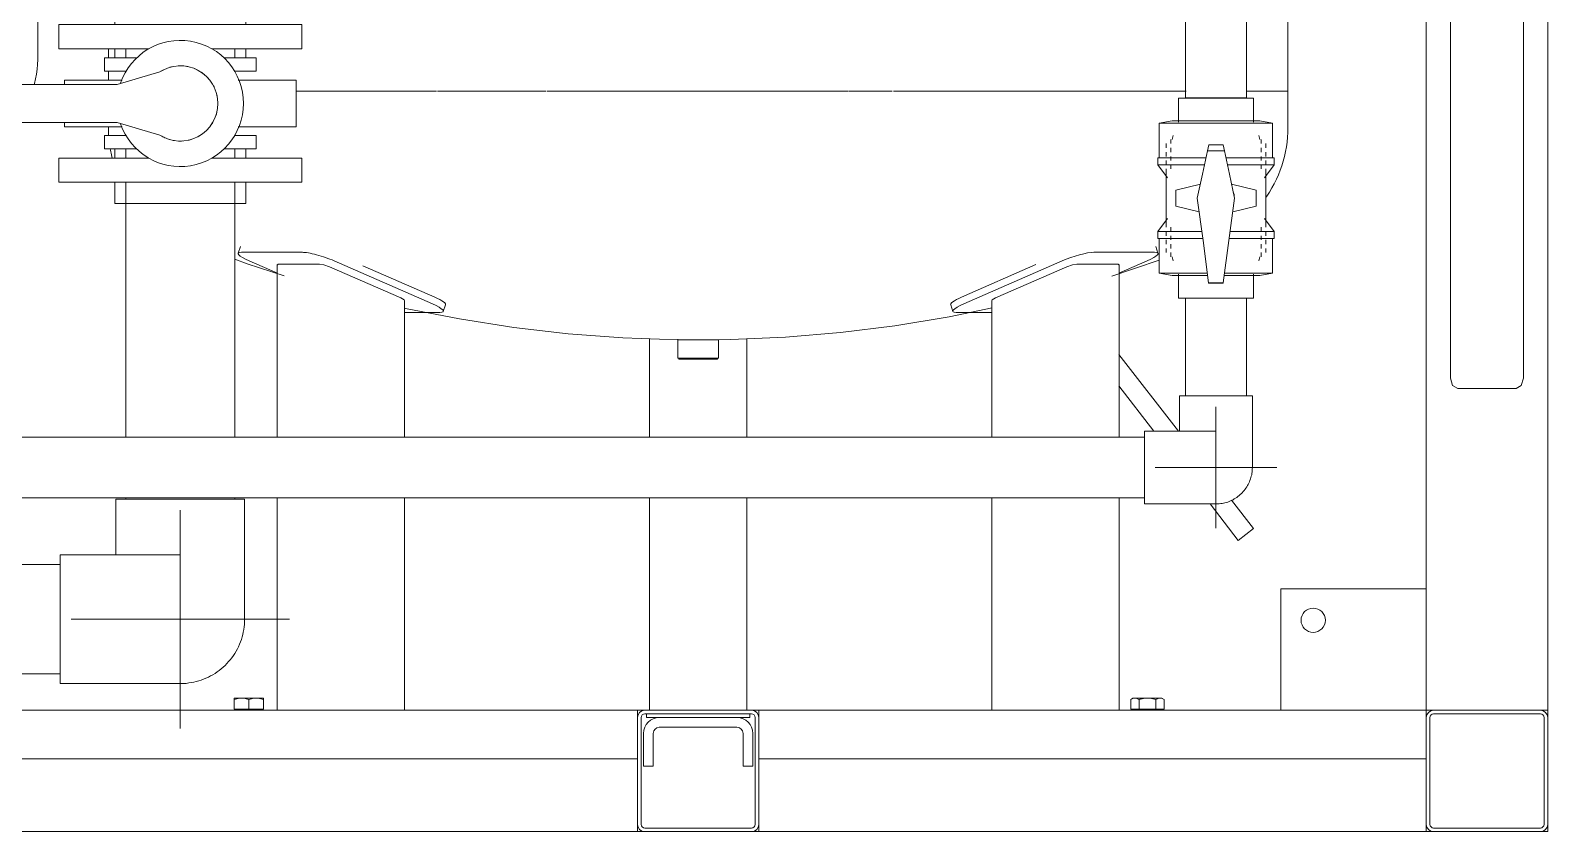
# Model space of a CAD drawing. Header units: millimetres. Extents: x -3824 to 3958, y -576 to 3647.
# Drawn here: x 2383 to 3633, y 0 to 660 of the extents above; entities that cross this region are included whole.
import ezdxf

# ---------------------------------------------------------------- set-up
doc = ezdxf.new("R2010")
doc.units = ezdxf.units.MM
for name, color, linetype, lineweight in [('A_--------_E-', 8, 'Continuous', 9), ('M-_EQPT----_E', 7, 'Continuous', 9), ('M-_WATR----_E', 5, 'Continuous', 9), ('S-_STRL----_A', 7, 'Continuous', 9)]:
    doc.layers.add(name, color=color, linetype=linetype, lineweight=lineweight)

# ---------------------------------------------------------------- blocks, each defined once
blk = doc.blocks.new('PNS-0100 MAIN FRAME - ASY PNS-0100 MAIN FRAME_iam-651195-Разрез 2')
at = {"layer": 'A_--------_E-'}
for p, q in [((3533.2, 2850), (3533.2, 100)), ((3633.2, 100), (3633.2, 2850)), ((3553.2, 2195.7), (3553.2, 373.6)), ((3613.2, 373.6), (3613.2, 2195.7)), ((3328.9, 330), (3279.9, 393.2)), ((3279.9, 367.2), (3308.6, 330)), ((3559.2, 365.1), (3607.2, 365.1)), ((3355, 270.1), (3378.3, 240)), ((3390.9, 249.8), (3372.8, 273.2)), ((3390.9, 249.8), (3378.3, 240)), ((3413.2, 200), (3533.2, 200)), ((3413.2, 100), (3413.2, 200)), ((2883.2, 100), (2374.3, 100)), ((2889.2, 100), (2883.2, 100)), ((2883.2, 96), (2883.2, 100)), ((2883.2, 96), (2883.2, 94)), ((2983.2, 100), (2977.2, 100)), ((3533.2, 100), (2983.2, 100)), ((2983.2, 96), (2983.2, 100)), ((2983.2, 96), (2983.2, 94)), ((3539.2, 100), (3533.2, 100)), ((3533.2, 100), (3539.2, 100)), ((3533.2, 96), (3533.2, 100)), ((3533.2, 96), (3533.2, 94)), ((3633.2, 100), (3627.2, 100)), ((3627.2, 100), (3633.2, 100)), ((3633.2, 100), (3633.2, 94)), ((2374.3, 60), (2883.2, 60)), ((2983.2, 60), (3533.2, 60)), ((1833.2, 0), (2883.2, 0)), ((2883.2, 0), (2883.2, 6)), ((2883.2, 0), (2889.2, 0)), ((2977.2, 0), (2983.2, 0)), ((2983.2, 0), (2983.2, 6)), ((2983.2, 0), (3533.2, 0)), ((3533.2, 0), (3533.2, 6)), ((3533.2, 0), (3539.2, 0)), ((3627.2, 0), (3633.2, 0)), ((3633.2, 6), (3633.2, 0))]:
    blk.add_line(p, q, dxfattribs=at)
at = {"layer": 'A_--------_E-', "flags": 128}
for points in [[(3553.2, 373.6), (3554.9, 367.6), (3559.2, 365.1)], [(3607.2, 365.1), (3611.4, 367.6), (3613.2, 373.6)]]:
    blk.add_lwpolyline(points, dxfattribs=at)
at = {"layer": 'A_--------_E-'}
for start, end in [(0, 180), (180, 0)]:
    blk.add_arc((3440, 174.2), 10, start, end, dxfattribs=at)
at = {"layer": 'S-_STRL----_A'}
for p, q in [((2883.2, 94), (2883.2, 6)), ((2886.2, 94), (2886.2, 6)), ((2889.2, 100), (2977.2, 100)), ((2889.2, 97), (2977.2, 97)), ((2980.2, 94), (2980.2, 6)), ((2983.2, 94), (2983.2, 6)), ((3533.2, 6), (3533.2, 94)), ((3536.2, 6), (3536.2, 94)), ((3539.2, 100), (3627.2, 100)), ((3627.2, 97), (3539.2, 97)), ((3630.2, 6), (3630.2, 94)), ((3633.2, 6), (3633.2, 94)), ((2889.2, 3), (2977.2, 3)), ((2977.2, 0), (2889.2, 0)), ((3627.2, 3), (3539.2, 3)), ((3627.2, 0), (3539.2, 0))]:
    blk.add_line(p, q, dxfattribs=at)
for centre, radius, start, end in [((2889.2, 94), 6, 90, 180), ((2889.2, 94), 3, 90, 180), ((2977.2, 94), 6, 0, 90), ((2977.2, 94), 3, 0, 90), ((3539.2, 94), 6, 90, 180), ((3539.2, 94), 3, 90, 180), ((3627.2, 94), 6, 360, 90), ((3627.2, 94), 3, 360, 90), ((2889.2, 6), 6, 180, 270), ((2889.2, 6), 3, 180, 270), ((2977.2, 6), 3, 270, 360), ((2977.2, 6), 6, 270, 0), ((3539.2, 6), 6, 180, 270), ((3539.2, 6), 3, 180, 270), ((3627.2, 6), 3, 270, 0), ((3627.2, 6), 6, 270, 360)]:
    blk.add_arc(centre, radius, start, end, dxfattribs=at)
blk = doc.blocks.new('PNS-0100 MAIN FRAME - Standard-550811-Разрез 2')
blk.add_blockref('PNS-0100 MAIN FRAME - ASY PNS-0100 MAIN FRAME_iam-651195-Разрез 2', (0, 0))
blk = doc.blocks.new('PNS-Filter column D1000 _Right side_ - ASY PNS-Filter column D1000_iam-893095-Разрез 2')
at = {"layer": 'A_--------_E-'}
for p, q in [((3419.2, 610.1), (3419.2, 1476.1)), ((2447.2, 645), (2447.2, 637.5)), ((2447.2, 637.5), (2447.2, 645)), ((2447.2, 626.5), (2447.2, 619.3)), ((2447.2, 619.3), (2447.2, 626.5)), ((2605.2, 610.1), (2601.8, 610.1)), ((2605.2, 610.1), (2621.4, 610.1)), ((2635.7, 610.1), (2621.4, 610.1)), ((2635.7, 610.1), (2652, 610.1)), ((2667.3, 610.1), (2652, 610.1)), ((2667.3, 610.1), (2684.4, 610.1)), ((2700.5, 610.1), (2684.4, 610.1)), ((2699.7, 610.1), (2717.7, 610.1)), ((2735.2, 610.1), (2718.3, 610.1)), ((2735.1, 610.1), (2753.7, 610.1)), ((2769.9, 610.1), (2753.7, 610.1)), ((2769.9, 610.1), (2790.2, 610.1)), ((2808, 610.1), (2790.1, 610.1)), ((2808.8, 610.1), (2827.5, 610.1)), ((2845.8, 610.1), (2827.5, 610.1)), ((2845.4, 610.1), (2865.6, 610.1)), ((2884, 610.1), (2865.6, 610.1)), ((2884, 610.1), (2904.1, 610.1)), ((2922.6, 610.1), (2904, 610.1)), ((2922.6, 610.1), (2932.3, 610.1)), ((2932.3, 610.1), (2942.6, 610.1)), ((2961.3, 610.1), (2942.7, 610.1)), ((2961.4, 610.1), (2981.8, 610.1)), ((2999.8, 610.1), (2981.3, 610.1)), ((2999.8, 610.1), (3020.6, 610.1)), ((3037.8, 610.1), (3019.6, 610.1)), ((3037.8, 610.1), (3056.8, 610.1)), ((3075.2, 610.1), (3057.4, 610.1)), ((3075.2, 610.1), (3093.1, 610.1)), ((3111.7, 610.1), (3094.3, 610.1)), ((3111.7, 610.1), (3130.3, 610.1)), ((3147.1, 610.1), (3130.3, 610.1)), ((3147.1, 610.1), (3166.1, 610.1)), ((3181.1, 610.1), (3165, 610.1)), ((3181.1, 610.1), (3198.3, 610.1)), ((3213.5, 610.1), (3198.3, 610.1)), ((3213.5, 610.1), (3229.9, 610.1)), ((3244.2, 610.1), (3229.9, 610.1)), ((3244.2, 610.1), (3259.6, 610.1)), ((3272.9, 610.1), (3259.6, 610.1)), ((3272.9, 610.1), (3287.2, 610.1)), ((3299.4, 610.1), (3287.2, 610.1)), ((3299.4, 610.1), (3312.6, 610.1)), ((3323.7, 610.1), (3312.6, 610.1)), ((3323.7, 610.1), (3335.2, 610.1)), ((3385.1, 610.1), (3389, 610.1)), ((3394.6, 610.1), (3389, 610.1)), ((3394.6, 610.1), (3401.2, 610.1)), ((3405.3, 610.1), (3401.2, 610.1)), ((3405.3, 610.1), (3410.4, 610.1)), ((3412.8, 610.1), (3410.4, 610.1)), ((3412.9, 610.1), (3416.7, 610.1)), ((3417.6, 610.1), (3416.7, 610.1)), ((3417.6, 610.1), (3419.2, 610.1)), ((3419.2, 580.1), (3419.2, 610.1)), ((2447.2, 580.7), (2447.2, 580.1)), ((2556.1, 482.1), (2554.2, 476.5)), ((2557.1, 477.4), (2607.1, 477.4)), ((3259.3, 477.4), (3309.3, 477.4)), ((3312.1, 476.5), (3310.3, 482.1)), ((2586.5, 460.1), (2563.2, 470.3)), ((2586.3, 467.4), (2586.3, 325)), ((2587.1, 467.7), (2586.5, 467)), ((2621.1, 467.7), (2587.1, 467.7)), ((2688.2, 439.7), (2629.3, 465.4)), ((2633.2, 470.3), (2714.2, 434.8)), ((2716.1, 440.4), (2656.9, 466.3)), ((3211.5, 467.2), (3150.3, 440.4)), ((3152.1, 434.8), (3233.1, 470.3)), ((3237.1, 465.4), (3178.2, 439.7)), ((3279.3, 467.7), (3245.3, 467.7)), ((3313.2, 470.9), (3274.1, 457.8)), ((3279.9, 467), (3279.3, 467.7)), ((3303.1, 470.3), (3279.9, 460.1)), ((3280.1, 325), (3280.1, 467.4)), ((2691.2, 325), (2691.2, 437.7)), ((3175.2, 437.7), (3175.2, 325)), ((2720.4, 427.7), (2691, 427.7)), ((2723.2, 428.6), (2725.1, 434.2)), ((3141.3, 434.2), (3143.1, 428.6)), ((3175.4, 427.7), (3145.9, 427.7)), ((2893.2, 406.1), (2893.2, 325)), ((2916.4, 405.7), (2916.4, 390.2)), ((2933.2, 405.2), (2916.4, 405.2)), ((2949.9, 405.2), (2933.2, 405.2)), ((2949.9, 390.2), (2949.9, 405.5)), ((2973.2, 325), (2973.2, 406.1)), ((2916.4, 390.2), (2933.2, 390.2)), ((2933.2, 390.2), (2949.9, 390.2)), ((2586.3, 275), (2586.3, 100)), ((2691.2, 100), (2691.2, 275)), ((2893.2, 275), (2893.2, 100)), ((2973.2, 100), (2973.2, 275)), ((3175.2, 275), (3175.2, 100)), ((3280.1, 100), (3280.1, 275)), ((2551.5, 110), (2551, 110)), ((2557, 110), (2551, 110)), ((2551, 100.8), (2551, 108.9)), ((2563, 100.8), (2551, 100.8)), ((2551.7, 100.8), (2551.7, 100)), ((2557, 110), (2554.1, 110)), ((2559.5, 110), (2557, 110)), ((2569, 110), (2557, 110)), ((2563, 100.8), (2563, 108.9)), ((2575, 100.8), (2563, 100.8)), ((2569, 110), (2566.5, 110)), ((2571.8, 110), (2569, 110)), ((2575, 110), (2569, 110)), ((2574.2, 100), (2574.2, 100.8)), ((2575, 110), (2574.4, 110)), ((2575, 100.8), (2575, 108.9)), ((3289.6, 108.9), (3291.4, 110)), ((3289.6, 100.8), (3289.6, 108.9)), ((3296.5, 100.8), (3289.6, 100.8)), ((3293, 110), (3291.4, 110)), ((3293, 110), (3291.7, 110)), ((3292.2, 100.8), (3292.2, 100)), ((3303.4, 110), (3293, 110)), ((3295.3, 110), (3293, 110)), ((3296.5, 100.8), (3296.5, 108.9)), ((3310.3, 100.8), (3296.5, 100.8)), ((3303.4, 110), (3300.7, 110)), ((3313.8, 110), (3303.4, 110)), ((3306.1, 110), (3303.4, 110)), ((3310.3, 100.8), (3310.3, 108.9)), ((3317.3, 100.8), (3310.3, 100.8)), ((3313.8, 110), (3311.5, 110)), ((3315.4, 110), (3313.8, 110)), ((3315.1, 110), (3313.8, 110)), ((3314.7, 100), (3314.7, 100.8)), ((3315.4, 110), (3317.3, 108.9)), ((3317.3, 100.8), (3317.3, 108.9)), ((2890.7, 97), (2890.7, 94)), ((2895.7, 94), (2890.7, 94)), ((2895.7, 94), (2970.7, 94)), ((2965.2, 94), (2901.2, 94)), ((2975.7, 94), (2970.7, 94)), ((2975.7, 94), (2975.7, 97)), ((2888.2, 81), (2888.2, 54)), ((2896.2, 81), (2896.2, 54)), ((2901.2, 86), (2965.2, 86)), ((2970.2, 81), (2970.2, 54)), ((2978.2, 54), (2978.2, 81)), ((2896.2, 54), (2888.2, 54)), ((2970.2, 54), (2978.2, 54))]:
    blk.add_line(p, q, dxfattribs=at)
at = {"layer": 'A_--------_E-', "flags": 128}
for points in [[(2447.4, 573.5), (2447.2, 577.4), (2447.2, 580.1)], [(3419.2, 580.1), (3419.1, 576.1), (3418.9, 572.1), (3418.5, 568.2), (3417.9, 564.2), (3417.2, 560.3), (3416.3, 556.4), (3415.3, 552.5), (3414.1, 548.7), (3412.8, 544.9), (3411.3, 541.2), (3409.7, 537.5), (3407.9, 533.9), (3406, 530.4), (3403.9, 527), (3401.7, 523.7), (3400.9, 522.5)], [(2450.4, 555), (2449.7, 557.6), (2448.9, 561.5), (2448.8, 562.5)], [(2592.2, 457.9), (2561.6, 467.9), (2551.5, 471.7)], [(2629.3, 465.4), (2624.7, 467), (2621.1, 467.7)], [(3245.3, 467.7), (3241.6, 467), (3237.1, 465.4)], [(2691.2, 437.7), (2691, 438.1), (2688.2, 439.7)], [(3178.2, 439.7), (3175.4, 438.1), (3175.2, 437.7)], [(2916.4, 405.2), (2871.2, 406.8), (2826.1, 410.2), (2781.2, 415.4), (2736.5, 422.4), (2692.1, 431.1), (2691, 431.4)], [(3175.4, 431.5), (3139.9, 424.2), (3095.3, 416.8), (3050.4, 411.2), (3005.3, 407.4), (2960.1, 405.4), (2949.9, 405.2)]]:
    blk.add_lwpolyline(points, dxfattribs=at)
at = {"layer": 'A_--------_E-'}
for centre, radius, start, end in [((2901.2, 81), 13, 90, 180), ((2965.2, 81), 13, 360, 90), ((2901.2, 81), 5, 90, 180), ((2965.2, 81), 5, 0, 90)]:
    blk.add_arc(centre, radius, start, end, dxfattribs=at)
for centre, major_axis, start_param, end_param in [((2573.2, 470.3), (-19, 6.2), 5.788168, 7.358964), ((2623.2, 470.3), (-19, 6.2), 4.217371, 5.788168), ((3243.1, 470.3), (19, 6.2), 0.495018, 2.065814), ((3293.1, 470.3), (19, 6.2), 5.207407, 6.778203), ((2706.1, 440.4), (-19, 6.2), 3.039274, 4.217371), ((3160.3, 440.4), (19, 6.2), 2.065814, 3.243911), ((2704.2, 434.8), (-19, 6.2), 2.646575, 4.217371), ((3162.1, 434.8), (19, 6.2), 2.065814, 3.63661)]:
    blk.add_ellipse(centre, major_axis=major_axis, ratio=0.177259, start_param=start_param, end_param=end_param, dxfattribs=at)
for points in [[(2551, 110), (2551, 110), (2551, 109.9), (2551, 109.7), (2551, 109.5)], [(2557, 110), (2556.3, 110), (2555, 109.9), (2553.1, 109.6), (2551.7, 109.2), (2551, 108.9)], [(2551, 108.9), (2551, 109.2), (2551, 109.6), (2551, 109.9), (2551, 110), (2551, 110)], [(2563, 108.9), (2562.2, 109.2), (2560.8, 109.6), (2558.9, 109.9), (2557.6, 110), (2557, 110)], [(2569, 110), (2568.3, 110), (2567, 109.9), (2565.1, 109.6), (2563.7, 109.2), (2563, 108.9)], [(2575, 108.9), (2574.2, 109.2), (2572.8, 109.6), (2570.9, 109.9), (2569.6, 110), (2569, 110)], [(2575, 109.5), (2575, 109.7), (2575, 109.9), (2575, 110), (2575, 110)], [(2575, 110), (2575, 110), (2575, 109.9), (2575, 109.6), (2575, 109.2), (2575, 108.9)], [(3293, 110), (3292.7, 110), (3291.9, 109.9), (3290.8, 109.6), (3290, 109.2), (3289.6, 108.9)], [(3296.5, 108.9), (3296.1, 109.2), (3295.2, 109.6), (3294.1, 109.9), (3293.4, 110), (3293, 110)], [(3303.4, 110), (3302.7, 110), (3301.2, 109.9), (3299, 109.6), (3297.3, 109.2), (3296.5, 108.9)], [(3310.3, 108.9), (3309.5, 109.2), (3307.9, 109.6), (3305.6, 109.9), (3304.1, 110), (3303.4, 110)], [(3313.8, 110), (3313.4, 110), (3312.7, 109.9), (3311.6, 109.6), (3310.8, 109.2), (3310.3, 108.9)], [(3317.3, 108.9), (3316.8, 109.2), (3316, 109.6), (3314.9, 109.9), (3314.2, 110), (3313.8, 110)]]:
    blk.add_open_spline(points, degree=3, dxfattribs=at)
blk = doc.blocks.new('PNS-Filter column D1000 _Right side_ - Standard-893102-Разрез 2')
at = {"layer": 'M-_EQPT----_E'}
for p, q in [((2917.2, 390.2), (2917.2, 389.2)), ((2917.2, 389.2), (2949.2, 389.2)), ((2949.2, 389.2), (2949.2, 390.2))]:
    blk.add_line(p, q, dxfattribs=at)
blk.add_blockref('PNS-Filter column D1000 _Right side_ - ASY PNS-Filter column D1000_iam-893095-Разрез 2', (0, 0))
blk = doc.blocks.new('PNS-Filter column D1200 _180 Left feed 90-50_ - ASY PNS-Filter column D1200_iam-V1-Разрез 2')
at = {"layer": 'A_--------_E-'}
blk.add_line((2389.2, 640.1), (2389.2, 670.1), dxfattribs=at)
at = {"layer": 'A_--------_E-', "flags": 128}
blk.add_lwpolyline([(2389.2, 640.1), (2389.1, 636.1), (2388.9, 632.1), (2388.5, 628.2), (2387.9, 624.2), (2387.2, 620.3), (2386.3, 616.4), (2386.2, 615.7)], dxfattribs=at)
blk = doc.blocks.new('PNS-Filter column D1200 _180 Left feed 90-50_ - Standard-V2-Разрез 2')
blk.add_blockref('PNS-Filter column D1200 _180 Left feed 90-50_ - ASY PNS-Filter column D1200_iam-V1-Разрез 2', (0, 0))
blk = doc.blocks.new('COMER_EL50_U-PVC отвод 90 - DN16-DN315 _Grey_-566523-Разрез 2')
at = {"layer": 'M-_WATR----_E', "color": 33, "lineweight": 20}
for p, q in [((2452.7, 228), (2407.5, 228)), ((2407.5, 228), (2407.5, 175)), ((2407.5, 175), (2407.5, 122)), ((2407.5, 122), (2452.7, 122))]:
    blk.add_line(p, q, dxfattribs=at)
at = {"layer": 'M-_WATR----_E', "color": 33, "lineweight": 20, "flags": 128}
for points in [[(2506.5, 228), (2506.4, 228), (2506.3, 228), (2506.1, 228), (2505.8, 228), (2505.4, 228), (2504.9, 228), (2504.4, 228), (2503.7, 228), (2503, 228), (2502.2, 228), (2501.4, 228), (2500.4, 228), (2499.4, 228), (2498.3, 228), (2497.1, 228), (2495.8, 228), (2494.5, 228), (2493.1, 228), (2491.7, 228), (2490.2, 228), (2488.6, 228), (2487, 228), (2485.3, 228), (2483.5, 228), (2481.7, 228), (2479.9, 228), (2478, 228), (2476.1, 228), (2474.2, 228), (2472.2, 228), (2470.2, 228), (2468.1, 228), (2466, 228), (2463.9, 228), (2461.8, 228), (2459.7, 228), (2457.6, 228), (2455.4, 228), (2453.3, 228), (2452.7, 228)], [(2452.7, 122), (2454.8, 122), (2457, 122), (2459.1, 122), (2461.2, 122), (2463.4, 122), (2465.5, 122), (2467.5, 122), (2469.6, 122), (2471.6, 122), (2473.6, 122), (2475.6, 122), (2477.5, 122), (2479.4, 122), (2481.3, 122), (2483.1, 122), (2484.8, 122), (2486.5, 122), (2488.2, 122), (2489.7, 122), (2491.3, 122), (2492.7, 122), (2494.1, 122), (2495.5, 122), (2496.7, 122), (2497.9, 122), (2499.1, 122), (2500.1, 122), (2501.1, 122), (2502, 122), (2502.8, 122), (2503.6, 122), (2504.2, 122), (2504.8, 122), (2505.3, 122), (2505.7, 122), (2506, 122), (2506.3, 122), (2506.4, 122), (2506.5, 122), (2506.5, 122)]]:
    blk.add_lwpolyline(points, dxfattribs=at)
blk = doc.blocks.new('COMER_EL50_U-PVC отвод 90 - DN16-DN315 _Grey_-V15-Разрез 2')
at = {"layer": 'M-_WATR----_E', "color": 33, "lineweight": 20}
for p, q in [((2453.5, 274), (2453.5, 228.8)), ((2506.5, 274), (2453.5, 274)), ((2559.5, 274), (2506.5, 274)), ((2559.5, 228.8), (2559.5, 274)), ((2453.5, 228.2), (2453.5, 228.8))]:
    blk.add_line(p, q, dxfattribs=at)
at = {"layer": 'M-_WATR----_E', "color": 33, "lineweight": 20, "flags": 128}
for points in [[(2559.5, 228.8), (2559.5, 226.6), (2559.5, 224.5), (2559.5, 222.4), (2559.5, 220.2), (2559.5, 218.1), (2559.5, 216), (2559.5, 213.9), (2559.5, 211.9), (2559.5, 209.8), (2559.5, 207.8), (2559.5, 205.9), (2559.5, 204), (2559.5, 202.1), (2559.5, 200.2), (2559.5, 198.4), (2559.5, 196.7), (2559.5, 195), (2559.5, 193.3), (2559.5, 191.7), (2559.5, 190.2), (2559.5, 188.7), (2559.5, 187.3), (2559.5, 186), (2559.5, 184.7), (2559.5, 183.5), (2559.5, 182.4), (2559.5, 181.4), (2559.5, 180.4), (2559.5, 179.5), (2559.5, 178.7), (2559.5, 177.9), (2559.5, 177.3), (2559.5, 176.7), (2559.5, 176.2), (2559.5, 175.8), (2559.5, 175.5), (2559.5, 175.2), (2559.5, 175.1)], [(2559.5, 175), (2559.4, 172.9), (2559.3, 170.8), (2559.1, 168.7), (2558.8, 166.6), (2558.4, 164.5), (2558, 162.4), (2557.4, 160.4), (2556.8, 158.3), (2556.1, 156.3), (2555.3, 154.4), (2554.4, 152.4), (2553.5, 150.5), (2552.5, 148.7), (2551.4, 146.8), (2550.2, 145.1), (2549, 143.3), (2547.7, 141.7), (2546.3, 140.1), (2544.9, 138.5), (2543.4, 137), (2541.9, 135.5), (2540.2, 134.2), (2538.6, 132.8), (2536.9, 131.6), (2535.1, 130.4), (2533.3, 129.3), (2531.5, 128.3), (2529.6, 127.3), (2527.6, 126.4), (2525.7, 125.6), (2523.7, 124.9), (2521.7, 124.2), (2519.6, 123.7), (2517.6, 123.2), (2515.5, 122.8), (2513.4, 122.5), (2511.3, 122.2), (2509.2, 122.1), (2507, 122), (2506.5, 122)]]:
    blk.add_lwpolyline(points, dxfattribs=at)
blk = doc.blocks.new('COMER_BUT сермя _Butterfly valves_ red - BUT10090-V23-Разрез 2')
at = {"layer": 'M-_WATR----_E', "color": 33, "lineweight": 20}
for p, q in [((2489.7, 626.1), (2454.5, 615.7)), ((2454.5, 615.7), (2333, 615.7)), ((2411, 619.3), (2411, 615.7)), ((2411, 619.3), (2458.7, 619.3)), ((2554.3, 619.3), (2602, 619.3)), ((2602, 580.7), (2602, 619.3)), ((2333, 584.3), (2454.5, 584.3)), ((2411, 584.3), (2411, 580.7)), ((2411, 580.7), (2458.7, 580.7)), ((2454.5, 584.3), (2489.7, 573.9)), ((2554.3, 580.7), (2602, 580.7))]:
    blk.add_line(p, q, dxfattribs=at)
for radius, start, end in [(52, 0, 161.237), (31, 0, 122.791), (31, 116.8083, 121.2292), (31, 102.2804, 107.3084), (31, 90, 93.0913), (31, 88.0471, 90), (31, 75.4664, 81.2199), (31, 62.8856, 68.5682), (31, 50.3048, 55.8749), (31, 37.7249, 43.1076), (31, 25.1464, 30.1803), (31, 12.281, 12.8571), (52, 198.763, 360), (31, 237.209, 360), (31, 340.8973, 345.6441), (31, 310.8776, 316.9033), (31, 325.6138, 331.2796), (31, 240.5173, 247.7644), (31, 253.806, 261.0561), (31, 267.0855, 270), (31, 270, 273.6256), (31, 281.8558, 288.0896), (31, 296.3247, 302.5097)]:
    blk.add_arc((2506.5, 600), radius, start, end, dxfattribs=at)
blk = doc.blocks.new('COMER_ST10_U-PVC бурт под фланец с гладкой поверхностью red - DN20 - DN225-877299-Разрез 2')
at = {"layer": 'M-_WATR----_E', "lineweight": 20}
for p, q in [((675, 573.5), (675, 562.5)), ((692.8, 573.5), (675, 573.5)), ((800, 573.5), (782.2, 573.5)), ((800, 562.5), (800, 573.5)), ((675, 562.5), (701.4, 562.5)), ((683.5, 562.5), (683.5, 555)), ((773.6, 562.5), (800, 562.5)), ((791.5, 555), (791.5, 562.5)), ((683.5, 535), (683.5, 517.5)), ((791.5, 517.5), (791.5, 535)), ((683.5, 517.5), (791.5, 517.5))]:
    blk.add_line(p, q, dxfattribs=at)
blk = doc.blocks.new('COMER_BR00_U-PVC свободный фланец red - DN15 - DN200-868771-Разрез 2')
at = {"layer": 'M-_WATR----_E', "lineweight": 20}
for p, q in [((637.5, 555), (637.5, 535)), ((711.5, 555), (637.5, 555)), ((837.5, 555), (763.5, 555)), ((837.5, 535), (837.5, 555)), ((637.5, 535), (837.5, 535))]:
    blk.add_line(p, q, dxfattribs=at)
blk = doc.blocks.new('COMER_BR00_U-PVC свободный фланец red - DN15 - DN200-V21-Разрез 2')
at = {"layer": 'M-_WATR----_E', "lineweight": 20}
for p, q in [((637.5, 665), (637.5, 645)), ((837.5, 665), (637.5, 665)), ((837.5, 645), (837.5, 665)), ((637.5, 645), (711.5, 645)), ((763.5, 645), (837.5, 645))]:
    blk.add_line(p, q, dxfattribs=at)
blk = doc.blocks.new('COMER_EL50_U-PVC отвод 90 - DN16-DN315 _Grey_-V31-Разрез 2')
at = {"layer": 'M-_WATR----_E', "color": 40, "lineweight": 20}
for p, q in [((3329.9, 359), (3329.9, 330.8)), ((3359.9, 359), (3329.9, 359)), ((3389.9, 359), (3359.9, 359)), ((3389.9, 330.8), (3389.9, 359))]:
    blk.add_line(p, q, dxfattribs=at)
at = {"layer": 'M-_WATR----_E', "color": 40, "lineweight": 20, "flags": 128}
for points in [[(3329.9, 330), (3329.9, 330.5), (3329.9, 330.8)], [(3389.9, 330.8), (3389.9, 329.6), (3389.9, 328.3), (3389.9, 327.1), (3389.9, 325.9), (3389.9, 324.7), (3389.9, 323.5), (3389.9, 322.3), (3389.9, 321.1), (3389.9, 319.9), (3389.9, 318.8), (3389.9, 317.7), (3389.9, 316.6), (3389.9, 315.5), (3389.9, 314.4), (3389.9, 313.4), (3389.9, 312.4), (3389.9, 311.4)], [(3389.9, 311.4), (3389.9, 310.5), (3389.9, 309.6), (3389.9, 308.7), (3389.9, 307.9), (3389.9, 307.1), (3389.9, 306.3), (3389.9, 305.6), (3389.9, 304.9), (3389.9, 304.2), (3389.9, 303.6), (3389.9, 303.1), (3389.9, 302.6), (3389.9, 302.1), (3389.9, 301.7), (3389.9, 301.3), (3389.9, 301), (3389.9, 300.7), (3389.9, 300.4), (3389.9, 300.3), (3389.9, 300.1)], [(3389.9, 300), (3389.8, 298.8), (3389.8, 297.6), (3389.6, 296.4), (3389.5, 295.2), (3389.3, 294), (3389, 292.9), (3388.7, 291.7), (3388.3, 290.6), (3387.9, 289.4), (3387.5, 288.3), (3387, 287.2), (3386.5, 286.1), (3385.9, 285.1), (3385.3, 284.1), (3384.6, 283.1), (3383.9, 282.1), (3383.2, 281.1), (3382.4, 280.2), (3381.6, 279.3), (3380.8, 278.5), (3379.9, 277.7), (3379, 276.9), (3378, 276.1), (3377.1, 275.4), (3376.1, 274.8), (3375, 274.1), (3374, 273.5), (3372.9, 273), (3371.8, 272.5), (3370.7, 272), (3369.6, 271.6), (3368.5, 271.3), (3367.3, 270.9), (3366.1, 270.7), (3365, 270.4), (3363.8, 270.3), (3362.6, 270.1), (3361.4, 270), (3360.2, 270), (3359.9, 270)]]:
    blk.add_lwpolyline(points, dxfattribs=at)
blk = doc.blocks.new('COMER_industrial series - BVI10050-V33-Разрез 2')
at = {"layer": 'M-_WATR----_E', "color": 40, "lineweight": 20}
for p, q in [((3329.1, 604.4), (3329.1, 584.6)), ((3329.1, 604.4), (3390.7, 604.4)), ((3390.7, 584.6), (3390.7, 604.4)), ((3323.9, 585.6), (3313.2, 583.8)), ((3313.2, 583.8), (3313.2, 555.3)), ((3406.5, 583.8), (3313.2, 583.8)), ((3395.9, 585.6), (3323.9, 585.6)), ((3406.5, 583.8), (3395.9, 585.6)), ((3406.5, 555.3), (3406.5, 583.8)), ((3318.9, 566.9), (3318.9, 563.4)), ((3322.6, 570.4), (3322.6, 566.9)), ((3322.6, 563.4), (3322.6, 559.9)), ((3324.6, 573.7), (3323.9, 570.4)), ((3352.8, 561), (3353.9, 565.8)), ((3365.9, 565.8), (3353.9, 565.8)), ((3365.9, 565.8), (3366.9, 561)), ((3395.9, 570.4), (3395.1, 573.7)), ((3397.1, 566.9), (3397.1, 570.4)), ((3397.1, 559.9), (3397.1, 563.4)), ((3400.9, 563.4), (3400.9, 566.9)), ((3311.9, 555.3), (3311.9, 549.5)), ((3351.6, 555.3), (3311.9, 555.3)), ((3318.9, 559.9), (3318.9, 556.4)), ((3318.9, 552.9), (3318.9, 549.5)), ((3322.6, 556.4), (3322.6, 552.9)), ((3352.8, 561), (3366.9, 561)), ((3407.9, 555.3), (3368.1, 555.3)), ((3397.1, 552.9), (3397.1, 556.4)), ((3400.9, 556.4), (3400.9, 559.9)), ((3400.9, 549.5), (3400.9, 552.9)), ((3407.9, 549.5), (3407.9, 555.3)), ((3311.9, 549.5), (3319.9, 538.8)), ((3350.4, 549.5), (3311.9, 549.5)), ((3318.9, 546), (3318.9, 498)), ((3322.6, 549.5), (3322.6, 546)), ((3407.9, 549.5), (3369.4, 549.5)), ((3397.1, 546), (3397.1, 549.5)), ((3399.9, 538.8), (3407.9, 549.5)), ((3400.9, 498), (3400.9, 546)), ((3347, 533.4), (3326.9, 528.6)), ((3326.9, 528.6), (3326.9, 515.4)), ((3392.9, 528.6), (3372.8, 533.4)), ((3392.9, 515.4), (3392.9, 528.6)), ((3326.9, 515.4), (3346, 510.7)), ((3373.7, 510.7), (3392.9, 515.4)), ((3319.9, 505.2), (3311.9, 494.5)), ((3407.9, 494.5), (3399.9, 505.2)), ((3311.9, 494.5), (3311.9, 488.7)), ((3311.9, 494.5), (3348.1, 494.5)), ((3311.9, 488.7), (3348.9, 488.7)), ((3313.2, 488.7), (3313.2, 460.1)), ((3318.9, 494.5), (3318.9, 491)), ((3322.6, 498), (3322.6, 494.5)), ((3322.6, 491), (3322.6, 487.5)), ((3370.8, 488.7), (3407.9, 488.7)), ((3371.6, 494.5), (3407.9, 494.5)), ((3397.1, 494.5), (3397.1, 498)), ((3397.1, 487.5), (3397.1, 491)), ((3400.9, 491), (3400.9, 494.5)), ((3406.5, 460.1), (3406.5, 488.7)), ((3407.9, 488.7), (3407.9, 494.5)), ((3318.9, 487.5), (3318.9, 484)), ((3318.9, 480.5), (3318.9, 477.1)), ((3322.6, 484), (3322.6, 480.5)), ((3322.6, 477.1), (3322.6, 473.6)), ((3397.1, 480.5), (3397.1, 484)), ((3397.1, 473.6), (3397.1, 477.1)), ((3400.9, 484), (3400.9, 487.5)), ((3400.9, 477.1), (3400.9, 480.5)), ((3323.9, 473.6), (3324.6, 470.2)), ((3395.1, 470.2), (3395.9, 473.6)), ((3313.2, 460.1), (3323.9, 458.3)), ((3313.2, 460.1), (3352.7, 460.1)), ((3323.9, 458.3), (3353, 458.3)), ((3329.1, 459.3), (3329.1, 439.6)), ((3353.9, 452), (3353.8, 452.1)), ((3365.9, 452.1), (3353.8, 452.1)), ((3353.9, 452), (3365.9, 452)), ((3365.9, 452.1), (3365.9, 452)), ((3366.7, 458.3), (3395.9, 458.3)), ((3367, 460.1), (3406.5, 460.1)), ((3390.7, 439.6), (3390.7, 459.3)), ((3395.9, 458.3), (3406.5, 460.1)), ((3390.7, 439.6), (3329.1, 439.6))]:
    blk.add_line(p, q, dxfattribs=at)
at = {"layer": 'M-_WATR----_E', "color": 40, "lineweight": 20, "flags": 128}
for points in [[(3344.5, 522), (3348.7, 541.6), (3352.8, 561)], [(3366.9, 561), (3371, 541.6), (3375.2, 522)], [(3353.8, 452.1), (3349.2, 487.1), (3344.5, 522)], [(3375.2, 522), (3370.6, 487.1), (3365.9, 452.1)]]:
    blk.add_lwpolyline(points, dxfattribs=at)
at = {"layer": 'M-_WATR----_E', "color": 40, "lineweight": 20}
for radius, start, end in [(15.2, 162.5293, 170.6489), (15.1, 9.3511, 17.4707), (15.2, 7.568, 14.03)]:
    blk.add_arc((3359.9, 522), radius, start, end, dxfattribs=at)
blk = doc.blocks.new('COMER_EL50_U-PVC отвод 90 - DN16-DN315 _Grey_-V34-Разрез 2')
at = {"layer": 'M-_WATR----_E', "color": 40, "lineweight": 20}
for p, q in [((3329.1, 330), (3300.9, 330)), ((3300.9, 330), (3300.9, 300)), ((3300.9, 300), (3300.9, 270)), ((3300.9, 270), (3329.1, 270))]:
    blk.add_line(p, q, dxfattribs=at)
at = {"layer": 'M-_WATR----_E', "color": 40, "lineweight": 20, "flags": 128}
for points in [[(3359.9, 330), (3359.8, 330), (3359.8, 330), (3359.6, 330), (3359.5, 330), (3359.2, 330), (3359, 330), (3358.7, 330), (3358.3, 330), (3357.9, 330), (3357.4, 330), (3356.9, 330), (3356.4, 330), (3355.8, 330), (3355.2, 330), (3354.5, 330), (3353.8, 330), (3353, 330), (3352.2, 330), (3351.4, 330), (3350.5, 330), (3349.6, 330), (3348.7, 330), (3347.7, 330), (3346.7, 330), (3345.7, 330), (3344.7, 330), (3343.6, 330), (3342.5, 330), (3341.4, 330), (3340.2, 330), (3339.1, 330), (3337.9, 330), (3336.7, 330), (3335.5, 330), (3334.3, 330), (3333.1, 330), (3331.9, 330), (3330.6, 330), (3329.4, 330), (3329.1, 330)], [(3329.1, 270), (3330.3, 270), (3331.5, 270), (3332.7, 270), (3334, 270), (3335.2, 270), (3336.4, 270), (3337.6, 270), (3338.7, 270), (3339.9, 270), (3341.1, 270), (3342.2, 270), (3343.3, 270), (3344.4, 270), (3345.4, 270), (3346.5, 270), (3347.5, 270), (3348.4, 270), (3349.4, 270), (3350.3, 270), (3351.2, 270), (3352, 270), (3352.8, 270), (3353.6, 270), (3354.3, 270), (3355, 270), (3355.6, 270), (3356.2, 270), (3356.8, 270), (3357.3, 270), (3357.8, 270), (3358.2, 270), (3358.6, 270), (3358.9, 270), (3359.2, 270), (3359.4, 270), (3359.6, 270), (3359.7, 270), (3359.8, 270), (3359.9, 270), (3359.9, 270)]]:
    blk.add_lwpolyline(points, dxfattribs=at)

msp = doc.modelspace()

# ---------------------------------------------------------------- linework, layer by layer
at = {"layer": 'M-_WATR----_E', "color": 40, "lineweight": 20}
for p, q in [((3334.9, 670), (3334.9, 604.5)), ((3384.9, 604.5), (3384.9, 670)), ((3334.9, 604.5), (3384.9, 604.5)), ((3334.9, 439.5), (3334.9, 359)), ((3384.9, 439.5), (3334.9, 439.5)), ((3384.9, 359), (3384.9, 439.5)), ((3359.9, 250), (3359.9, 350)), ((3300.9, 325), (2282.5, 325)), ((3309.9, 300), (3409.9, 300)), ((2282.5, 275), (3300.9, 275))]:
    msp.add_line(p, q, dxfattribs=at)
at = {"layer": 'M-_WATR----_E', "color": 33, "lineweight": 20}
for p, q in [((2461.5, 645), (2461.5, 637.5)), ((2551.5, 637.5), (2551.5, 645)), ((2461.5, 626.5), (2461.5, 626)), ((2551.5, 626), (2551.5, 626.5)), ((2461.5, 574), (2461.5, 573.5)), ((2551.5, 573.5), (2551.5, 574)), ((2461.5, 562.5), (2461.5, 555)), ((2551.5, 555), (2551.5, 562.5)), ((2461.5, 535), (2461.5, 325)), ((2551.5, 325), (2551.5, 535)), ((2461.5, 275), (2461.5, 274)), ((2506.5, 85), (2506.5, 265)), ((2551.5, 274), (2551.5, 275)), ((2407.5, 220), (2284.5, 220)), ((2416.5, 175), (2596.5, 175)), ((2284.5, 130), (2407.5, 130))]:
    msp.add_line(p, q, dxfattribs=at)

# ---------------------------------------------------------------- block references
at = {"layer": 'A_--------_E-'}
msp.add_blockref('PNS-0100 MAIN FRAME - Standard-550811-Разрез 2', (0, 0), dxfattribs=at)
at = {"layer": 'M-_EQPT----_E'}
for name in ['PNS-Filter column D1200 _180 Left feed 90-50_ - Standard-V2-Разрез 2', 'PNS-Filter column D1000 _Right side_ - Standard-893102-Разрез 2']:
    msp.add_blockref(name, (0, 0), dxfattribs=at)
at = {"layer": 'M-_WATR----_E', "lineweight": 20, "rotation": 180}
msp.add_blockref('COMER_ST10_U-PVC бурт под фланец с гладкой поверхностью red - DN20 - DN225-877299-Разрез 2', (3244, 1200), dxfattribs=at)
at = {"layer": 'M-_WATR----_E', "lineweight": 20}
for name in ['COMER_BR00_U-PVC свободный фланец red - DN15 - DN200-V21-Разрез 2', 'COMER_ST10_U-PVC бурт под фланец с гладкой поверхностью red - DN20 - DN225-877299-Разрез 2', 'COMER_BR00_U-PVC свободный фланец red - DN15 - DN200-868771-Разрез 2']:
    msp.add_blockref(name, (1769, 0), dxfattribs=at)
at = {"layer": 'M-_WATR----_E', "color": 33, "lineweight": 20}
for name in ['COMER_BUT сермя _Butterfly valves_ red - BUT10090-V23-Разрез 2', 'COMER_EL50_U-PVC отвод 90 - DN16-DN315 _Grey_-V15-Разрез 2', 'COMER_EL50_U-PVC отвод 90 - DN16-DN315 _Grey_-566523-Разрез 2']:
    msp.add_blockref(name, (0, 0), dxfattribs=at)
at = {"layer": 'M-_WATR----_E', "color": 40, "lineweight": 20}
for name in ['COMER_industrial series - BVI10050-V33-Разрез 2', 'COMER_EL50_U-PVC отвод 90 - DN16-DN315 _Grey_-V31-Разрез 2', 'COMER_EL50_U-PVC отвод 90 - DN16-DN315 _Grey_-V34-Разрез 2']:
    msp.add_blockref(name, (0, 0), dxfattribs=at)

doc.saveas('drawing.dxf')
